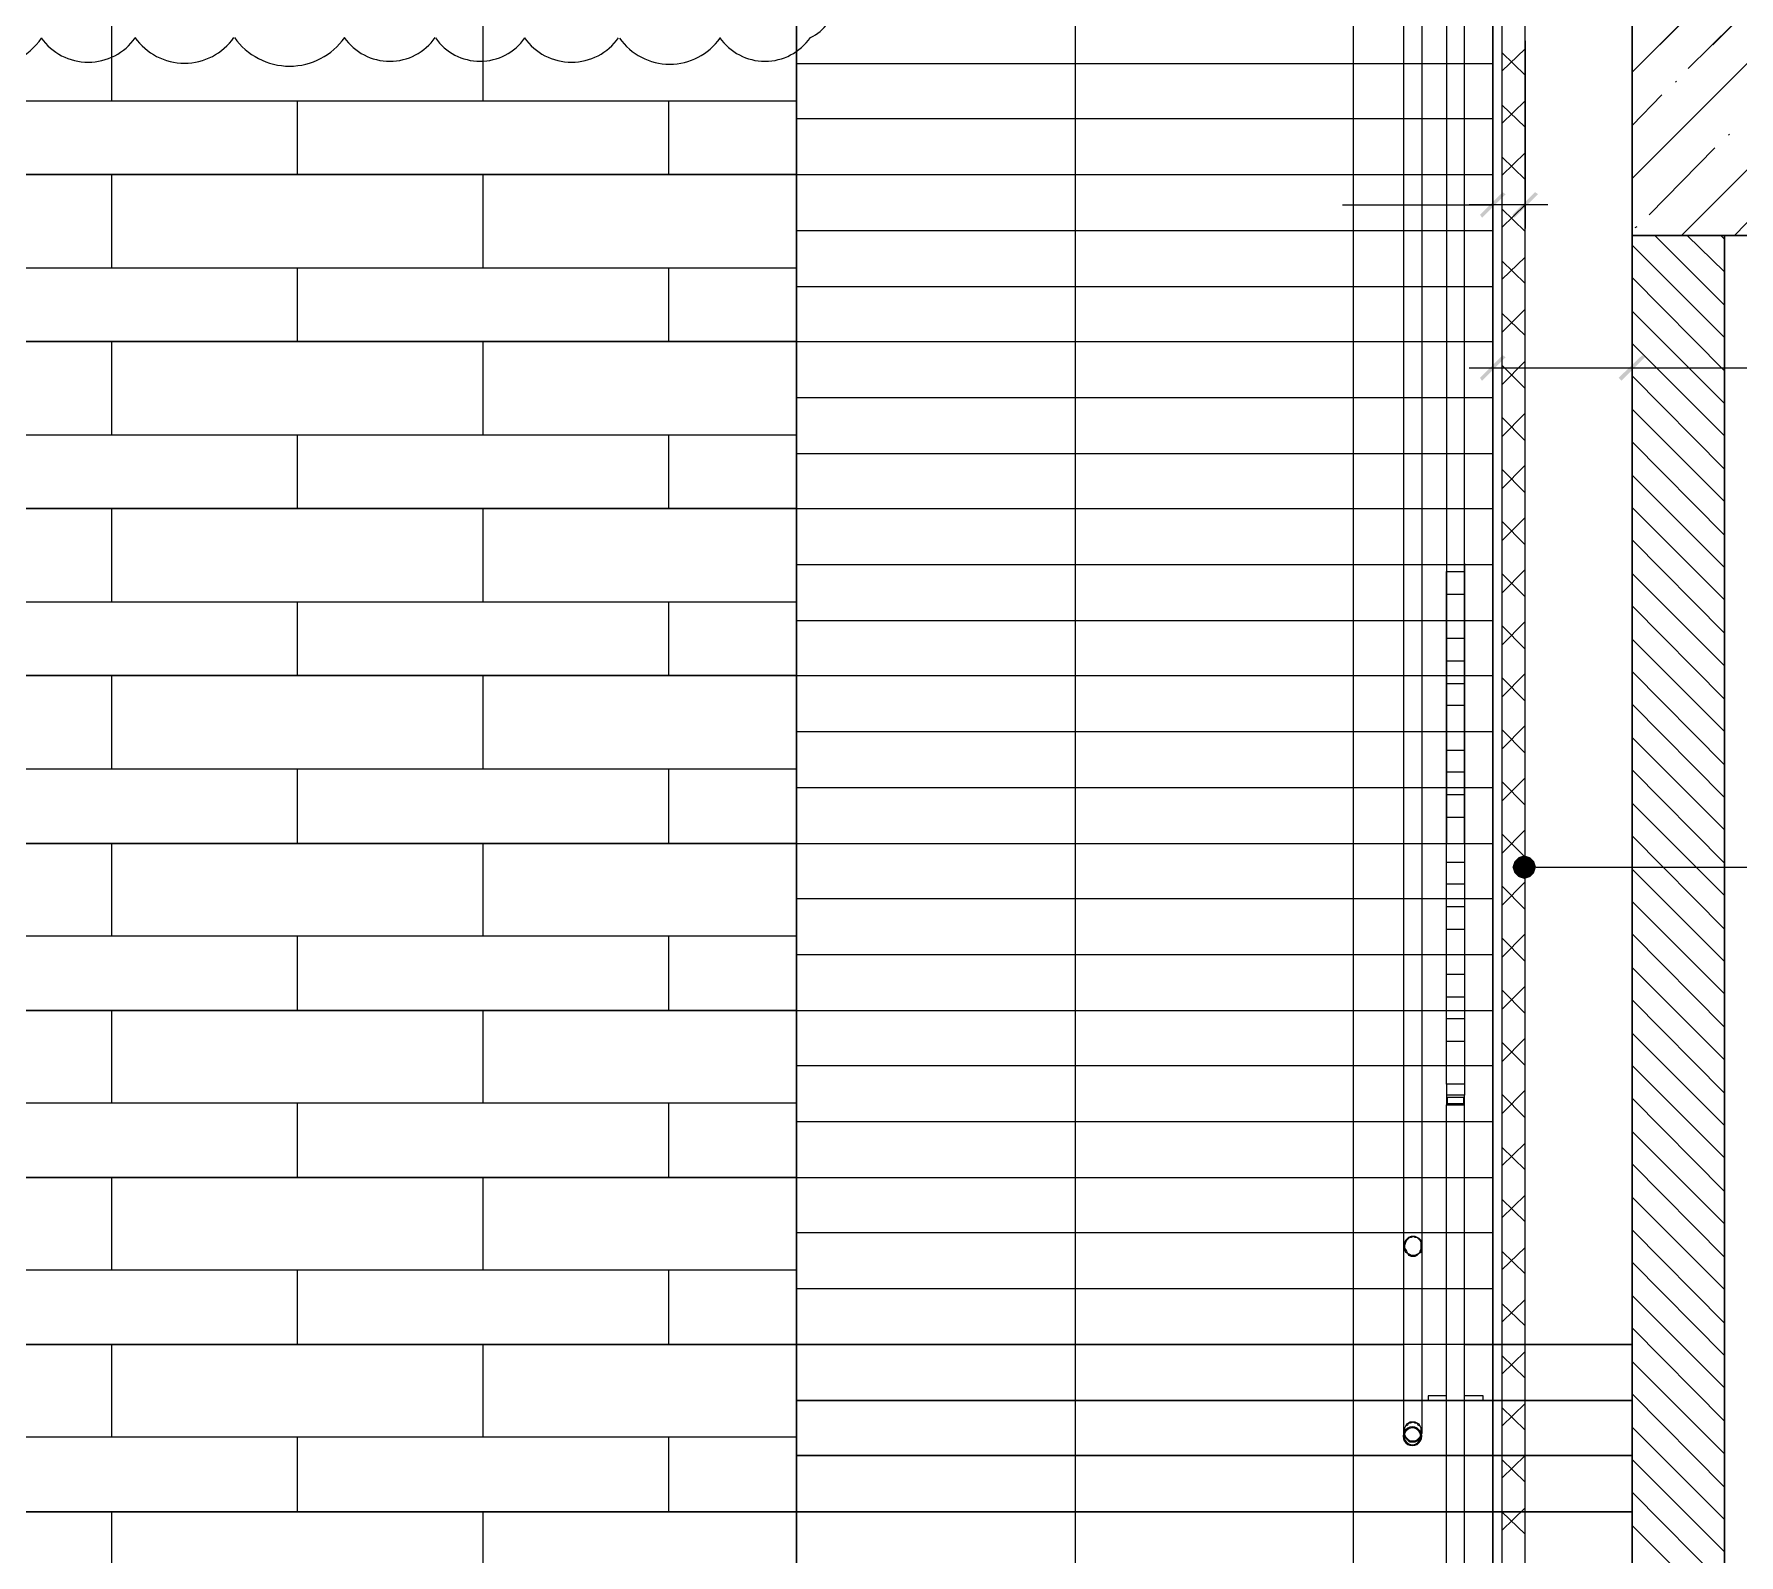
# Model space of a CAD drawing. Header units: millimetres. Extents: x -356862 to 418287, y 0 to 839748.
# Drawn here: x 348858 to 352532, y 775794 to 779070 of the extents above; entities that cross this region are included whole.
import ezdxf

# ---------------------------------------------------------------- set-up
doc = ezdxf.new("R2010")
doc.units = ezdxf.units.MM
doc.layers.add('PDF _Геометрия', color=7, linetype='Continuous', true_color=0xbababa)
doc.layers.add('PDF _Сплошная заливка', color=7, linetype='Continuous', true_color=0xf50000)

msp = doc.modelspace()

# ---------------------------------------------------------------- linework, layer by layer
at = {"layer": 'PDF _Геометрия', "color": 7, "lineweight": 9}
for points in [[(341948.5227, 787267.5224), (341948.5227, 787449.5788), (341948.5227, 786490.607), (352001.8493, 786490.607), (352001.8493, 787449.5788), (352001.8493, 776246.7562)], [(350350.6397, 779367.1191), (352001.8493, 779367.1191), (350500.9421, 779367.1191), (350500.9421, 776246.7562), (351809.2082, 776246.7562)], [(350500.9421, 779007.2401), (352001.8493, 779007.2401)], [(350500.9421, 778888.6917), (352001.8493, 778888.6917)], [(341948.5227, 778768.0264), (350500.9421, 778768.0264), (352001.8493, 778768.0264)], [(350500.9421, 778647.3611), (352001.8493, 778647.3611)], [(350500.9421, 778526.6957), (352001.8493, 778526.6957)], [(341948.5227, 778408.1474), (350500.9421, 778408.1474), (352001.8493, 778408.1474)], [(350500.9421, 778287.482), (352001.8493, 778287.482)], [(350500.9421, 778166.8167), (352001.8493, 778166.8167)], [(341948.5227, 778048.2683), (350500.9421, 778048.2683), (352001.8493, 778048.2683)], [(350500.9421, 777927.603), (352001.8493, 777927.603)], [(350500.9421, 777806.9377), (352001.8493, 777806.9377)], [(341948.5227, 777688.3893), (350500.9421, 777688.3893), (352001.8493, 777688.3893)], [(350500.9421, 777567.724), (352001.8493, 777567.724)], [(350500.9421, 777447.0586), (352001.8493, 777447.0586)], [(341948.5227, 777326.3933), (350500.9421, 777326.3933), (352001.8493, 777326.3933)], [(350500.9421, 777207.8449), (352001.8493, 777207.8449)], [(350500.9421, 777087.1796), (352001.8493, 777087.1796)], [(341948.5227, 776966.5143), (350500.9421, 776966.5143), (350500.9421, 776907.2401), (350500.9421, 776606.6353)], [(350500.9421, 776966.5143), (352001.8493, 776966.5143)], [(350500.9421, 776847.9659), (352001.8493, 776847.9659)], [(350500.9421, 776727.3006), (352001.8493, 776727.3006)], [(350500.9421, 776668.0264), (350500.9421, 776606.6353), (352001.8493, 776606.6353)], [(341948.5227, 776606.6353), (350500.9421, 776606.6353), (350500.9421, 776547.3611)], [(350500.9421, 776488.0869), (352001.8493, 776488.0869)], [(351940.4582, 776246.7562), (352302.4542, 776246.7562), (350500.9421, 776246.7562), (350500.9421, 776306.0304), (350500.9421, 776367.4215), (352001.8493, 776367.4215)]]:
    msp.add_lwpolyline(points, dxfattribs=at)
at = {"layer": 'PDF _Геометрия', "lineweight": 5}
for points in [[(351809.2082, 777326.3933), (351849.43, 777326.3933), (351849.43, 780567.4215), (351809.2082, 780567.4215)], [(351902.3534, 777326.3933), (351940.4582, 777326.3933), (351940.4582, 780567.4215), (351902.3534, 780567.4215)], [(351940.4582, 776898.7724), (351940.4582, 776807.7441), (351902.3534, 776807.7441), (351902.3534, 776898.7724), (351902.3534, 776900.8893), (351940.4582, 776900.8893)], [(351940.4582, 776763.2885), (351940.4582, 776784.4578), (351902.3534, 776784.4578), (351902.3534, 776763.2885)], [(351904.4703, 776765.4054), (351904.4703, 776780.224), (351938.3413, 776780.224), (351938.3413, 776765.4054)], [(351830.3776, 776479.6191), (351826.1437, 776477.5022), (351821.9098, 776477.5022), (351817.6759, 776473.2683), (351815.559, 776471.1514), (351813.4421, 776466.9175), (351811.3251, 776460.5667), (351811.3251, 776456.3328), (351813.4421, 776452.099), (351815.559, 776447.8651), (351817.6759, 776443.6312), (351821.9098, 776441.5143), (351826.1437, 776439.3974), (351830.3776, 776439.3974), (351834.6114, 776439.3974), (351838.8453, 776441.5143), (351843.0792, 776443.6312), (351845.1961, 776447.8651), (351847.313, 776452.099), (351847.313, 776456.3328), (351847.313, 776460.5667), (351847.313, 776466.9175), (351845.1961, 776471.1514), (351843.0792, 776473.2683), (351838.8453, 776477.5022), (351834.6114, 776477.5022), (351830.3776, 776479.6191), (351826.1437, 776479.6191), (351819.7929, 776477.5022), (351817.6759, 776475.3853), (351813.4421, 776471.1514), (351811.3251, 776466.9175), (351809.2082, 776460.5667), (351809.2082, 776456.3328), (351811.3251, 776452.099), (351813.4421, 776445.7482), (351817.6759, 776443.6312), (351819.7929, 776439.3974), (351826.1437, 776437.2804), (351830.3776, 776437.2804), (351834.6114, 776437.2804), (351838.8453, 776439.3974), (351843.0792, 776443.6312), (351847.313, 776445.7482), (351849.43, 776452.099), (351849.43, 776456.3328), (351849.43, 776460.5667), (351849.43, 776466.9175), (351847.313, 776471.1514), (351843.0792, 776475.3853), (351838.8453, 776477.5022), (351834.6114, 776479.6191)], [(351830.3776, 776079.5183), (351824.0268, 776077.4014), (351819.7929, 776077.4014), (351817.6759, 776073.1675), (351813.4421, 776071.0506), (351811.3251, 776066.8167), (351811.3251, 776060.4659), (351811.3251, 776056.232), (351811.3251, 776051.9982), (351813.4421, 776047.7643), (351817.6759, 776043.5304), (351819.7929, 776041.4135), (351824.0268, 776039.2965), (351830.3776, 776039.2965), (351834.6114, 776039.2965), (351838.8453, 776041.4135), (351840.9622, 776043.5304), (351845.1961, 776047.7643), (351847.313, 776051.9982), (351847.313, 776056.232), (351847.313, 776060.4659), (351847.313, 776066.8167), (351845.1961, 776071.0506), (351840.9622, 776073.1675), (351838.8453, 776077.4014), (351834.6114, 776077.4014), (351830.3776, 776079.5183), (351824.0268, 776079.5183), (351819.7929, 776077.4014), (351815.559, 776075.2844), (351813.4421, 776071.0506), (351811.3251, 776066.8167), (351809.2082, 776060.4659), (351809.2082, 776056.232), (351811.3251, 776051.9982), (351813.4421, 776045.6474), (351815.559, 776043.5304), (351819.7929, 776039.2965), (351824.0268, 776037.1796), (351830.3776, 776037.1796), (351834.6114, 776037.1796), (351838.8453, 776039.2965), (351843.0792, 776043.5304), (351845.1961, 776045.6474), (351847.313, 776051.9982), (351849.43, 776056.232), (351849.43, 776060.4659), (351847.313, 776066.8167), (351845.1961, 776071.0506), (351843.0792, 776075.2844), (351838.8453, 776077.4014), (351834.6114, 776079.5183)]]:
    msp.add_lwpolyline(points, close=True, dxfattribs=at)
at = {"layer": 'PDF _Геометрия', "color": 163, "lineweight": 20, "true_color": 0x6e8add}
msp.add_lwpolyline([(350500.9421, 779367.1191), (352001.8493, 779367.1191), (352001.8493, 775167.1191), (350500.9421, 775167.1191)], close=True, dxfattribs=at)
at = {"layer": 'PDF _Геометрия', "lineweight": 18}
for points in [[(351102.1518, 775167.1191), (351102.1518, 779367.1191)], [(351701.2445, 775167.1191), (351701.2445, 779367.1191)]]:
    msp.add_lwpolyline(points, dxfattribs=at)
at = {"layer": 'PDF _Геометрия', "color": 93, "lineweight": 30, "true_color": 0x5cb85c}
msp.add_lwpolyline([(352001.8493, 775167.1191), (352001.8493, 779367.1191), (352302.4542, 779367.1191)], dxfattribs=at)
at = {"layer": 'PDF _Геометрия', "color": 93, "lineweight": 5, "true_color": 0x5cb85c}
msp.add_lwpolyline([(352302.4542, 779356.5344), (352020.9018, 779356.5344), (352020.9018, 775167.1191), (352071.7082, 775167.1191), (352071.7082, 779254.9215), (352302.4542, 779254.9215)], close=True, dxfattribs=at)
at = {"layer": 'PDF _Геометрия', "color": 8, "lineweight": 9, "true_color": 0x808080}
for points in [[(352302.4542, 778988.1877), (352600.9421, 779288.7925), (352361.7284, 779047.4619)], [(352302.4542, 778759.5586), (352802.0509, 779259.1554)], [(352423.1195, 778996.6554), (352567.0711, 779138.4901), (352476.0429, 779047.4619)], [(352408.3009, 778636.7764), (352802.0509, 779030.5264)], [(352395.5993, 778967.0183), (352397.7163, 778969.1353)], [(352302.4542, 778873.8732), (352365.9622, 778939.4982)], [(352509.9138, 778852.7038), (352512.0308, 778854.8207)], [(352338.4421, 778681.232), (352480.2768, 778825.1836)], [(352522.6155, 778636.7764), (352594.5913, 778710.8691)], [(352308.805, 778653.7119), (352313.0388, 778655.8288)], [(352501.4461, 778486.474), (352351.1437, 778636.7764)], [(352501.4461, 778558.4498), (352421.0026, 778636.7764)], [(352501.4461, 778628.3086), (352492.9784, 778636.7764)], [(352501.4461, 778416.6151), (352302.4542, 778615.607)], [(352501.4461, 778344.6393), (352302.4542, 778545.7482)], [(352501.4461, 778274.7804), (352302.4542, 778473.7724)], [(352501.4461, 778204.9215), (352302.4542, 778403.9135)], [(352501.4461, 778132.9457), (352302.4542, 778334.0546)], [(352501.4461, 778063.0869), (352302.4542, 778262.0788)], [(352501.4461, 777991.1111), (352302.4542, 778192.2199)], [(352501.4461, 777921.2522), (352302.4542, 778120.2441)], [(352501.4461, 777851.3933), (352302.4542, 778050.3853)], [(352501.4461, 777779.4175), (352302.4542, 777980.5264)], [(352501.4461, 777709.5586), (352302.4542, 777908.5506)], [(352501.4461, 777637.5828), (352302.4542, 777838.6917)], [(352501.4461, 777567.724), (352302.4542, 777766.7159)], [(352501.4461, 777495.7482), (352302.4542, 777696.857)], [(352501.4461, 777425.8893), (352302.4542, 777626.9982)], [(352501.4461, 777356.0304), (352302.4542, 777555.0224)], [(352501.4461, 777284.0546), (352302.4542, 777485.1635)], [(352501.4461, 777214.1957), (352302.4542, 777413.1877)], [(352501.4461, 777142.2199), (352302.4542, 777343.3288)], [(352501.4461, 777072.3611), (352302.4542, 777271.353)], [(352501.4461, 777002.5022), (352302.4542, 777201.4941)], [(352501.4461, 776930.5264), (352302.4542, 777131.6353)], [(352501.4461, 776860.6675), (352302.4542, 777059.6594)], [(352501.4461, 776788.6917), (352302.4542, 776989.8006)], [(352501.4461, 776718.8328), (352302.4542, 776917.8248)], [(352501.4461, 776648.974), (352302.4542, 776847.9659)], [(352501.4461, 776576.9982), (352302.4542, 776778.107)], [(352501.4461, 776507.1393), (352302.4542, 776706.1312)], [(352501.4461, 776435.1635), (352302.4542, 776636.2724)], [(352501.4461, 776365.3046), (352302.4542, 776564.2965)], [(352501.4461, 776293.3288), (352302.4542, 776494.4377)], [(352501.4461, 776223.4699), (352302.4542, 776424.5788)], [(352501.4461, 776153.6111), (352302.4542, 776352.603)], [(352501.4461, 776081.6353), (352302.4542, 776282.7441)], [(352501.4461, 776011.7764), (352302.4542, 776210.7683)], [(352501.4461, 775939.8006), (352302.4542, 776140.9094)], [(352501.4461, 775869.9417), (352302.4542, 776068.9336)], [(352501.4461, 775800.0828), (352302.4542, 775999.0748)], [(352501.4461, 775728.107), (352302.4542, 775929.2159)], [(352501.4461, 775658.2482), (352302.4542, 775857.2401)]]:
    msp.add_lwpolyline(points, dxfattribs=at)
at = {"layer": 'PDF _Геометрия', "color": 8, "lineweight": 30, "true_color": 0x767676}
for points in [[(352302.4542, 779288.7925), (352302.4542, 778636.7764), (352802.0509, 778636.7764), (352802.0509, 779288.7925)], [(352302.4542, 778636.7764), (352302.4542, 775035.8691)], [(352501.4461, 775035.8691), (352501.4461, 778636.7764)]]:
    msp.add_lwpolyline(points, dxfattribs=at)
at = {"layer": 'PDF _Геометрия', "color": 1, "lineweight": 20}
for points in [[(350335.4207, 779062.9974, 0.520540055), (350531.3672, 779062.9974, 0.520570353), (350557.5279, 779228.8572)], [(348391.9722, 779062.3428, 0.520539923), (348626.0676, 779062.3428, 0.520539998), (348874.3431, 779061.7194)]]:
    msp.add_lwpolyline(points, format="xyb", dxfattribs=at)
at = {"layer": 'PDF _Геометрия', "color": 19, "lineweight": 30, "true_color": 0x442a22}
for points in [[(341948.5227, 779127.9054), (350500.9421, 779127.9054), (350500.9421, 778768.0264), (341948.5227, 778768.0264)], [(341948.5227, 778768.0264), (350500.9421, 778768.0264), (350500.9421, 778408.1474), (341948.5227, 778408.1474)], [(341948.5227, 778408.1474), (350500.9421, 778408.1474), (350500.9421, 778048.2683), (341948.5227, 778048.2683)], [(341948.5227, 778048.2683), (350500.9421, 778048.2683), (350500.9421, 777688.3893), (341948.5227, 777688.3893)], [(341948.5227, 777688.3893), (350500.9421, 777688.3893), (350500.9421, 777326.3933), (341948.5227, 777326.3933)], [(341948.5227, 777326.3933), (350500.9421, 777326.3933), (350500.9421, 776966.5143), (341948.5227, 776966.5143)], [(341948.5227, 776966.5143), (350500.9421, 776966.5143), (350500.9421, 776606.6353), (341948.5227, 776606.6353)], [(341948.5227, 776606.6353), (350500.9421, 776606.6353), (350500.9421, 776246.7562), (341948.5227, 776246.7562)], [(341948.5227, 776246.7562), (350500.9421, 776246.7562), (350500.9421, 775886.8772), (341948.5227, 775886.8772)], [(341948.5227, 775886.8772), (350500.9421, 775886.8772), (350500.9421, 775526.9982), (341948.5227, 775526.9982)]]:
    msp.add_lwpolyline(points, close=True, dxfattribs=at)
at = {"layer": 'PDF _Геометрия', "color": 19, "lineweight": 5, "true_color": 0x442a22}
for points in [[(349025.438, 778926.7965), (349025.438, 779127.9054)], [(349825.6397, 778926.7965), (349825.6397, 779127.9054)], [(349425.5388, 778768.0264), (349425.5388, 778926.7965)], [(350225.7405, 778768.0264), (350225.7405, 778926.7965)], [(349025.438, 778566.9175), (349025.438, 778768.0264)], [(349825.6397, 778566.9175), (349825.6397, 778768.0264)], [(349425.5388, 778408.1474), (349425.5388, 778566.9175)], [(350225.7405, 778408.1474), (350225.7405, 778566.9175)], [(349025.438, 778207.0385), (349025.438, 778408.1474)], [(349825.6397, 778207.0385), (349825.6397, 778408.1474)], [(349425.5388, 778048.2683), (349425.5388, 778207.0385)], [(350225.7405, 778048.2683), (350225.7405, 778207.0385)], [(349025.438, 777847.1594), (349025.438, 778048.2683)], [(349825.6397, 777847.1594), (349825.6397, 778048.2683)], [(349425.5388, 777688.3893), (349425.5388, 777847.1594)], [(350225.7405, 777688.3893), (350225.7405, 777847.1594)], [(349025.438, 777487.2804), (349025.438, 777688.3893)], [(349825.6397, 777487.2804), (349825.6397, 777688.3893)], [(349425.5388, 777326.3933), (349425.5388, 777487.2804)], [(350225.7405, 777326.3933), (350225.7405, 777487.2804)], [(349025.438, 777127.4014), (349025.438, 777326.3933)], [(349825.6397, 777127.4014), (349825.6397, 777326.3933)], [(349425.5388, 776966.5143), (349425.5388, 777127.4014)], [(350225.7405, 776966.5143), (350225.7405, 777127.4014)], [(349025.438, 776767.5224), (349025.438, 776966.5143)], [(349825.6397, 776767.5224), (349825.6397, 776966.5143)], [(349425.5388, 776606.6353), (349425.5388, 776767.5224)], [(350225.7405, 776606.6353), (350225.7405, 776767.5224)], [(349025.438, 776407.6433), (349025.438, 776606.6353)], [(349825.6397, 776407.6433), (349825.6397, 776606.6353)], [(349425.5388, 776246.7562), (349425.5388, 776407.6433)], [(350225.7405, 776246.7562), (350225.7405, 776407.6433)], [(349025.438, 776047.7643), (349025.438, 776246.7562)], [(349825.6397, 776047.7643), (349825.6397, 776246.7562)], [(349425.5388, 775886.8772), (349425.5388, 776047.7643)], [(350225.7405, 775886.8772), (350225.7405, 776047.7643)], [(349025.438, 775687.8853), (349025.438, 775886.8772)], [(349825.6397, 775687.8853), (349825.6397, 775886.8772)]]:
    msp.add_lwpolyline(points, dxfattribs=at)
at = {"layer": 'PDF _Геометрия', "color": 7, "lineweight": 18}
for points in [[(352001.8493, 779055.9296), (352001.8493, 778651.5949)], [(352071.7082, 779055.9296), (352071.7082, 778651.5949)], [(351677.9582, 778702.4014), (352001.8493, 778702.4014)], [(352120.3977, 778702.4014), (351951.0429, 778702.4014)], [(352001.8493, 778588.0869), (352001.8493, 778302.3006)], [(352302.4542, 778588.0869), (352302.4542, 778302.3006)], [(352351.1437, 778350.9901), (351951.0429, 778350.9901)], [(352825.3372, 778350.9901), (352302.4542, 778350.9901)]]:
    msp.add_lwpolyline(points, dxfattribs=at)
at = {"layer": 'PDF _Геометрия', "color": 93, "lineweight": 5, "true_color": 0x5cb85c}
for points in [[(352020.9018, 778990.3046), (352071.7082, 779038.9941)], [(352071.7082, 778981.8369), (352020.9018, 779030.5264)], [(352020.9018, 778878.107), (352071.7082, 778926.7965)], [(352071.7082, 778869.6393), (352020.9018, 778918.3288)], [(352020.9018, 778765.9094), (352071.7082, 778814.599)], [(352071.7082, 778757.4417), (352020.9018, 778806.1312)], [(352020.9018, 778653.7119), (352071.7082, 778702.4014)], [(352071.7082, 778645.2441), (352020.9018, 778693.9336)], [(352020.9018, 778541.5143), (352071.7082, 778590.2038)], [(352071.7082, 778533.0465), (352020.9018, 778581.7361)], [(352020.9018, 778427.1998), (352071.7082, 778478.0062)], [(352071.7082, 778420.849), (352020.9018, 778469.5385)], [(352020.9018, 778315.0022), (352071.7082, 778365.8086)], [(352071.7082, 778306.5344), (352020.9018, 778357.3409)], [(352020.9018, 778202.8046), (352071.7082, 778253.6111)], [(352071.7082, 778194.3369), (352020.9018, 778245.1433)], [(352020.9018, 778090.607), (352071.7082, 778141.4135)], [(352071.7082, 778082.1393), (352020.9018, 778132.9457)], [(352020.9018, 777978.4094), (352071.7082, 778029.2159)], [(352071.7082, 777969.9417), (352020.9018, 778020.7482)], [(352020.9018, 777866.2119), (352071.7082, 777917.0183)], [(352071.7082, 777857.7441), (352020.9018, 777908.5506)], [(352020.9018, 777754.0143), (352071.7082, 777804.8207)], [(352071.7082, 777745.5465), (352020.9018, 777796.353)], [(352020.9018, 777641.8167), (352071.7082, 777692.6232)], [(352071.7082, 777633.349), (352020.9018, 777684.1554)], [(352020.9018, 777529.6191), (352071.7082, 777580.4256)], [(352071.7082, 777521.1514), (352020.9018, 777571.9578)], [(352020.9018, 777417.4215), (352071.7082, 777468.228)], [(352071.7082, 777408.9538), (352020.9018, 777459.7603)], [(352020.9018, 777305.224), (352071.7082, 777356.0304)], [(352071.7082, 777296.7562), (352020.9018, 777347.5627)], [(352020.9018, 777193.0264), (352071.7082, 777243.8328)], [(352071.7082, 777184.5586), (352020.9018, 777235.3651)], [(352020.9018, 777080.8288), (352071.7082, 777131.6353)], [(352071.7082, 777072.3611), (352020.9018, 777123.1675)], [(352020.9018, 776968.6312), (352071.7082, 777019.4377)], [(352071.7082, 776960.1635), (352020.9018, 777010.9699)], [(352020.9018, 776856.4336), (352071.7082, 776907.2401)], [(352071.7082, 776847.9659), (352020.9018, 776898.7724)], [(352020.9018, 776744.2361), (352071.7082, 776795.0425)], [(352071.7082, 776735.7683), (352020.9018, 776786.5748)], [(352020.9018, 776632.0385), (352071.7082, 776680.728)], [(352071.7082, 776623.5707), (352020.9018, 776672.2603)], [(352020.9018, 776519.8409), (352071.7082, 776568.5304)], [(352071.7082, 776511.3732), (352020.9018, 776560.0627)], [(352020.9018, 776407.6433), (352071.7082, 776456.3328)], [(352071.7082, 776399.1756), (352020.9018, 776447.8651)], [(352020.9018, 776295.4457), (352071.7082, 776344.1353)], [(352071.7082, 776286.978), (352020.9018, 776335.6675)], [(352020.9018, 776183.2482), (352071.7082, 776231.9377)], [(352071.7082, 776174.7804), (352020.9018, 776223.4699)], [(352020.9018, 776071.0506), (352071.7082, 776119.7401)], [(352071.7082, 776062.5828), (352020.9018, 776111.2724)], [(352020.9018, 775958.853), (352071.7082, 776007.5425)], [(352071.7082, 775950.3853), (352020.9018, 775999.0748)], [(352020.9018, 775846.6554), (352071.7082, 775895.3449)], [(352071.7082, 775838.1877), (352020.9018, 775886.8772)]]:
    msp.add_lwpolyline(points, dxfattribs=at)
at = {"layer": 'PDF _Геометрия', "color": 19, "lineweight": 5, "true_color": 0x442a22}
for points in [[(341948.5227, 778926.7965), (350500.9421, 778926.7965), (350500.9421, 778768.0264), (341948.5227, 778768.0264)], [(341948.5227, 778566.9175), (350500.9421, 778566.9175), (350500.9421, 778408.1474), (341948.5227, 778408.1474)], [(341948.5227, 778207.0385), (350500.9421, 778207.0385), (350500.9421, 778048.2683), (341948.5227, 778048.2683)], [(341948.5227, 777847.1594), (350500.9421, 777847.1594), (350500.9421, 777688.3893), (341948.5227, 777688.3893)], [(341948.5227, 777487.2804), (350500.9421, 777487.2804), (350500.9421, 777326.3933), (341948.5227, 777326.3933)], [(341948.5227, 777127.4014), (350500.9421, 777127.4014), (350500.9421, 776966.5143), (341948.5227, 776966.5143)], [(341948.5227, 776767.5224), (350500.9421, 776767.5224), (350500.9421, 776606.6353), (341948.5227, 776606.6353)], [(341948.5227, 776407.6433), (350500.9421, 776407.6433), (350500.9421, 776246.7562), (341948.5227, 776246.7562)], [(341948.5227, 776047.7643), (350500.9421, 776047.7643), (350500.9421, 775886.8772), (341948.5227, 775886.8772)]]:
    msp.add_lwpolyline(points, close=True, dxfattribs=at)
at = {"layer": 'PDF _Геометрия', "color": 7, "lineweight": 13}
msp.add_lwpolyline([(352501.4461, 778636.7764), (352302.4542, 778636.7764)], dxfattribs=at)
at = {"layer": 'PDF _Геометрия', "lineweight": 5}
for points in [[(351902.3534, 777929.7199), (351902.3534, 777912.7844)], [(351940.4582, 777929.7199), (351940.4582, 777912.7844)], [(351902.3534, 777864.0949), (351902.3534, 777910.6675), (351902.3534, 777912.7844), (351940.4582, 777912.7844), (351940.4582, 777910.6675), (351940.4582, 777864.0949)], [(351902.3534, 777768.8328), (351902.3534, 777861.978), (351902.3534, 777864.0949), (351940.4582, 777864.0949), (351940.4582, 777861.978), (351940.4582, 777768.8328)], [(351902.3534, 777720.1433), (351902.3534, 777766.7159), (351902.3534, 777768.8328), (351940.4582, 777768.8328), (351940.4582, 777766.7159), (351940.4582, 777720.1433)], [(351902.3534, 777624.8812), (351902.3534, 777671.4538), (351902.3534, 777718.0264), (351902.3534, 777720.1433), (351940.4582, 777720.1433), (351940.4582, 777718.0264), (351940.4582, 777671.4538), (351940.4582, 777624.8812)], [(351902.3534, 777671.4538), (351940.4582, 777671.4538)], [(351902.3534, 777671.4538), (351902.3534, 777671.4538)], [(351940.4582, 777671.4538), (351940.4582, 777671.4538)], [(351809.2082, 777629.1151), (351809.2082, 776458.4498)], [(351849.43, 776458.4498), (351849.43, 777629.1151)], [(351902.3534, 777527.5022), (351902.3534, 777622.7643), (351902.3534, 777624.8812), (351940.4582, 777624.8812), (351940.4582, 777622.7643), (351940.4582, 777527.5022)], [(351902.3534, 777480.9296), (351902.3534, 777525.3853), (351902.3534, 777527.5022), (351940.4582, 777527.5022), (351940.4582, 777525.3853), (351940.4582, 777480.9296)], [(351902.3534, 777432.2401), (351902.3534, 777478.8127), (351902.3534, 777480.9296), (351940.4582, 777480.9296), (351940.4582, 777478.8127), (351940.4582, 777432.2401)], [(351902.3534, 777239.599), (351902.3534, 777286.1715), (351902.3534, 777383.5506), (351902.3534, 777430.1232), (351902.3534, 777432.2401), (351940.4582, 777432.2401), (351940.4582, 777430.1232), (351940.4582, 777383.5506), (351940.4582, 777286.1715), (351940.4582, 777239.599)], [(351902.3534, 777383.5506), (351940.4582, 777383.5506)], [(351902.3534, 777383.5506), (351902.3534, 777383.5506)], [(351940.4582, 777383.5506), (351940.4582, 777383.5506)], [(351902.3534, 777286.1715), (351940.4582, 777286.1715)], [(351902.3534, 777286.1715), (351902.3534, 777286.1715)], [(351940.4582, 777286.1715), (351940.4582, 777286.1715)], [(351809.2082, 777229.0143), (351809.2082, 776058.349)], [(351902.3534, 777190.9094), (351902.3534, 777237.482), (351902.3534, 777239.599), (351940.4582, 777239.599), (351940.4582, 777237.482), (351940.4582, 777190.9094)], [(351902.3534, 777044.8409), (351902.3534, 777142.2199), (351902.3534, 777188.7925), (351902.3534, 777190.9094), (351940.4582, 777190.9094), (351940.4582, 777188.7925), (351940.4582, 777142.2199), (351940.4582, 777044.8409)], [(351902.3534, 777142.2199), (351940.4582, 777142.2199)], [(351902.3534, 777142.2199), (351902.3534, 777142.2199)], [(351940.4582, 777142.2199), (351940.4582, 777142.2199)], [(351902.3534, 776949.5788), (351902.3534, 776996.1514), (351902.3534, 777042.724), (351902.3534, 777044.8409), (351940.4582, 777044.8409), (351940.4582, 777042.724), (351940.4582, 776996.1514), (351940.4582, 776949.5788)], [(351902.3534, 776996.1514), (351940.4582, 776996.1514)], [(351902.3534, 776996.1514), (351902.3534, 776996.1514)], [(351940.4582, 776996.1514), (351940.4582, 776996.1514)], [(351902.3534, 776900.8893), (351902.3534, 776947.4619), (351902.3534, 776949.5788), (351940.4582, 776949.5788), (351940.4582, 776947.4619), (351940.4582, 776900.8893)], [(351902.3534, 776807.7441), (351902.3534, 776805.6272), (351902.3534, 776784.4578)], [(351940.4582, 776807.7441), (351940.4582, 776805.6272), (351940.4582, 776784.4578)], [(351902.3534, 775732.3409), (351902.3534, 775753.5103), (351902.3534, 776763.2885)], [(351940.4582, 775732.3409), (351940.4582, 775753.5103), (351940.4582, 776763.2885)], [(351849.43, 776058.349), (351849.43, 776454.2159)], [(351902.3534, 776136.6756), (351862.1316, 776136.6756), (351862.1316, 776126.0909)], [(351980.68, 776126.0909), (351980.68, 776136.6756), (351940.4582, 776136.6756)]]:
    msp.add_lwpolyline(points, dxfattribs=at)
at = {"layer": 'PDF _Геометрия', "color": 251, "lineweight": 20, "true_color": 0x545454}
msp.add_lwpolyline([(352094.9945, 777275.5869), (352118.2808, 777275.5869), (353176.7485, 777275.5869), (353269.8937, 777275.5869), (356625.2364, 777275.5869)], dxfattribs=at)
at = {"layer": 'PDF _Геометрия', "color": 7, "lineweight": 9}
for points in [[(350500.9421, 776187.482), (350500.9421, 776246.7562), (341400.2364, 776246.7562), (350500.9421, 776246.7562), (350500.9421, 776187.482), (350500.9421, 775886.8772)], [(352302.4542, 776126.0909), (350500.9421, 776126.0909)], [(352302.4542, 776007.5425), (350500.9421, 776007.5425), (350500.9421, 775946.1514), (350500.9421, 775886.8772), (352302.4542, 775886.8772), (350500.9421, 775886.8772), (350500.9421, 775946.1514), (350500.9421, 776007.5425)], [(350500.9421, 775827.603), (350500.9421, 775886.8772), (341400.2364, 775886.8772), (350500.9421, 775886.8772), (350500.9421, 775827.603), (350500.9421, 775526.9982)]]:
    msp.add_lwpolyline(points, close=True, dxfattribs=at)
at = {"layer": 'PDF _Геометрия', "lineweight": 5}
for points in [[(351828.5126, 776069.3331, 1.000000001), (351828.5126, 776029.1114, 1.000000329)], [(351828.5126, 776031.2283, 0.999999972), (351828.5126, 776067.2162, 0.999999944)]]:
    msp.add_lwpolyline(points, format="xyb", close=True, dxfattribs=at)
at = {"layer": 'PDF _Геометрия', "color": 1, "lineweight": 20}
for centre, radius, start, end in [((348974.7673, 779133.7221), 123.8407, 215.0024297, 324.9975703), ((349182.2355, 779137.956), 130.1915, 215.0024452, 324.9975548), ((349408.7541, 779146.4248), 145.0101, 215.0024492, 324.9975508), ((349624.6901, 779131.6052), 119.6068, 215.0024339, 324.9975661), ((349819.4568, 779129.4882), 117.4899, 215.0024296, 324.9975704), ((350016.3383, 779133.7221), 123.8407, 215.0024297, 324.9975703), ((350228.0404, 779137.956), 132.3085, 215.002449, 324.997551)]:
    msp.add_arc(centre, radius, start, end, dxfattribs=at)
at = {"layer": 'PDF _Сплошная заливка', "color": 7, "transparency": 33554559}
for points in [[(352023.0187, 778729.9215), (351978.563, 778674.8812), (351974.3292, 778681.232)], [(352029.3695, 778725.6877), (352023.0187, 778729.9215), (351978.563, 778674.8812)], [(352044.188, 778681.232), (352048.4219, 778674.8812), (352092.8776, 778729.9215)], [(352048.4219, 778674.8812), (352092.8776, 778729.9215), (352099.2284, 778725.6877)], [(352023.0187, 778378.5103), (351978.563, 778323.4699), (351974.3292, 778329.8207)], [(352029.3695, 778374.2764), (352023.0187, 778378.5103), (351978.563, 778323.4699)], [(352272.8171, 778329.8207), (352279.1679, 778323.4699), (352323.6235, 778378.5103)], [(352279.1679, 778323.4699), (352323.6235, 778378.5103), (352329.9743, 778374.2764)]]:
    msp.add_solid(points, dxfattribs=at)
at = {"layer": 'PDF _Сплошная заливка', "color": 251, "true_color": 0x545454, "transparency": 33554559}
for points in [[(352056.8897, 777296.7562), (352069.5913, 777275.5869), (352048.4219, 777288.2885)], [(352069.5913, 777300.9901), (352056.8897, 777296.7562), (352069.5913, 777275.5869)], [(352069.5913, 777275.5869), (352082.2929, 777296.7562), (352069.5913, 777300.9901)], [(352090.7606, 777288.2885), (352069.5913, 777275.5869), (352082.2929, 777296.7562)], [(352069.5913, 777275.5869), (352048.4219, 777288.2885), (352044.188, 777275.5869)], [(352044.188, 777275.5869), (352048.4219, 777262.8853), (352069.5913, 777275.5869)], [(352048.4219, 777262.8853), (352069.5913, 777275.5869), (352056.8897, 777254.4175)], [(352069.5913, 777275.5869), (352056.8897, 777254.4175), (352069.5913, 777250.1836)], [(352094.9945, 777275.5869), (352090.7606, 777288.2885), (352069.5913, 777275.5869)], [(352069.5913, 777250.1836), (352082.2929, 777254.4175), (352069.5913, 777275.5869)], [(352082.2929, 777254.4175), (352069.5913, 777275.5869), (352090.7606, 777262.8853)], [(352069.5913, 777275.5869), (352090.7606, 777262.8853), (352094.9945, 777275.5869)]]:
    msp.add_solid(points, dxfattribs=at)

doc.saveas('drawing.dxf')
